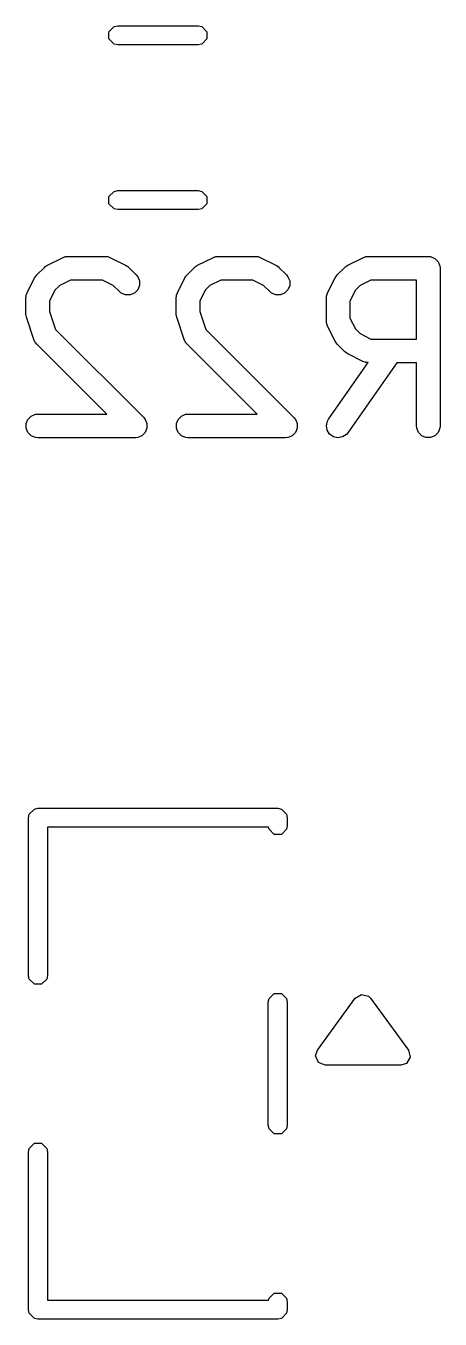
# Model space of a CAD drawing. Header units: inches. Extents: x 1.47 to 5.17, y -6.85 to -1.2.
# Drawn here: x 2.2111 to 2.3145, y -4.9063 to -4.5834 of the extents above; entities that cross this region are included whole.
import ezdxf

# ---------------------------------------------------------------- set-up
doc = ezdxf.new("R2010")
doc.units = ezdxf.units.IN
doc.header["$MEASUREMENT"] = 0
doc.layers.add('B.Silkscreen', color=31, linetype='CONTINUOUS', true_color=0xe8b2a7)

msp = doc.modelspace()

# ---------------------------------------------------------------- linework, layer by layer
at = {"layer": 'B.Silkscreen', "linetype": 'CONTINUOUS'}
for p, q in [((2.23188, -4.58482), (2.23316, -4.58355)), ((2.23188, -4.58663), (2.23188, -4.58482)), ((2.23316, -4.58355), (2.23407, -4.58337)), ((2.23407, -4.58337), (2.25412, -4.58337)), ((2.25412, -4.58337), (2.25503, -4.58355)), ((2.25503, -4.58355), (2.25631, -4.58482)), ((2.25631, -4.58482), (2.25631, -4.58663)), ((2.23316, -4.58791), (2.23188, -4.58663)), ((2.23407, -4.58809), (2.23316, -4.58791)), ((2.25412, -4.58809), (2.23407, -4.58809)), ((2.25503, -4.58791), (2.25412, -4.58809)), ((2.25631, -4.58663), (2.25503, -4.58791)), ((2.23188, -4.62597), (2.23316, -4.62469)), ((2.23188, -4.62777), (2.23188, -4.62597)), ((2.23316, -4.62469), (2.23407, -4.62451)), ((2.23407, -4.62451), (2.25412, -4.62451)), ((2.25412, -4.62451), (2.25503, -4.62469)), ((2.25503, -4.62469), (2.25631, -4.62597)), ((2.25631, -4.62597), (2.25631, -4.62777)), ((2.23316, -4.62905), (2.23188, -4.62777)), ((2.23407, -4.62923), (2.23316, -4.62905)), ((2.25412, -4.62923), (2.23407, -4.62923)), ((2.25503, -4.62905), (2.25412, -4.62923)), ((2.25631, -4.62777), (2.25503, -4.62905)), ((2.21389, -4.64555), (2.21576, -4.64368)), ((2.21576, -4.64368), (2.21599, -4.64349)), ((2.21599, -4.64349), (2.21604, -4.64343)), ((2.21604, -4.64343), (2.21613, -4.64338)), ((2.21613, -4.64338), (2.21621, -4.64331)), ((2.21621, -4.64331), (2.21628, -4.64328)), ((2.21628, -4.64328), (2.21653, -4.64312)), ((2.21653, -4.64312), (2.22028, -4.64125)), ((2.22028, -4.64125), (2.22082, -4.64104)), ((2.22082, -4.64104), (2.22092, -4.64104)), ((2.22092, -4.64104), (2.22102, -4.64099)), ((2.22102, -4.64099), (2.2216, -4.64094)), ((2.2216, -4.64094), (2.23097, -4.64094)), ((2.23097, -4.64094), (2.23155, -4.64099)), ((2.23155, -4.64099), (2.23165, -4.64104)), ((2.23165, -4.64104), (2.23175, -4.64104)), ((2.23175, -4.64104), (2.23229, -4.64125)), ((2.23229, -4.64125), (2.23604, -4.64312)), ((2.23604, -4.64312), (2.23629, -4.64328)), ((2.23629, -4.64328), (2.23636, -4.64331)), ((2.23636, -4.64331), (2.23644, -4.64338)), ((2.23644, -4.64338), (2.23653, -4.64343)), ((2.23653, -4.64343), (2.23658, -4.64349)), ((2.23658, -4.64349), (2.23681, -4.64368)), ((2.23681, -4.64368), (2.23868, -4.64555)), ((2.25138, -4.64555), (2.25326, -4.64368)), ((2.25326, -4.64368), (2.25348, -4.64349)), ((2.25348, -4.64349), (2.25353, -4.64343)), ((2.25353, -4.64343), (2.25362, -4.64338)), ((2.25362, -4.64338), (2.2537, -4.64331)), ((2.2537, -4.64331), (2.25377, -4.64328)), ((2.25377, -4.64328), (2.25402, -4.64312)), ((2.25402, -4.64312), (2.25777, -4.64125)), ((2.25777, -4.64125), (2.25831, -4.64104)), ((2.25831, -4.64104), (2.25842, -4.64104)), ((2.25842, -4.64104), (2.25852, -4.64099)), ((2.25852, -4.64099), (2.25909, -4.64094)), ((2.25909, -4.64094), (2.26847, -4.64094)), ((2.26847, -4.64094), (2.26904, -4.64099)), ((2.26904, -4.64099), (2.26914, -4.64104)), ((2.26914, -4.64104), (2.26925, -4.64104)), ((2.26925, -4.64104), (2.26979, -4.64125)), ((2.26979, -4.64125), (2.27354, -4.64312)), ((2.27354, -4.64312), (2.27378, -4.64328)), ((2.27378, -4.64328), (2.27386, -4.64331)), ((2.27386, -4.64331), (2.27394, -4.64338)), ((2.27394, -4.64338), (2.27403, -4.64343)), ((2.27403, -4.64343), (2.27408, -4.64349)), ((2.27408, -4.64349), (2.2743, -4.64368)), ((2.2743, -4.64368), (2.27618, -4.64555)), ((2.28888, -4.64555), (2.29075, -4.64368)), ((2.29075, -4.64368), (2.29098, -4.64349)), ((2.29098, -4.64349), (2.29103, -4.64343)), ((2.29103, -4.64343), (2.29112, -4.64338)), ((2.29112, -4.64338), (2.2912, -4.64331)), ((2.2912, -4.64331), (2.29127, -4.64328)), ((2.29127, -4.64328), (2.29152, -4.64312)), ((2.29152, -4.64312), (2.29527, -4.64125)), ((2.29527, -4.64125), (2.29581, -4.64104)), ((2.29581, -4.64104), (2.29591, -4.64104)), ((2.29591, -4.64104), (2.29601, -4.64099)), ((2.29601, -4.64099), (2.29659, -4.64094)), ((2.29659, -4.64094), (2.31159, -4.64094)), ((2.31159, -4.64094), (2.31216, -4.64099)), ((2.31216, -4.64099), (2.31323, -4.64144)), ((2.31323, -4.64144), (2.31404, -4.64225)), ((2.31404, -4.64225), (2.31448, -4.64331)), ((2.31448, -4.64331), (2.31454, -4.64389)), ((2.21146, -4.65007), (2.21333, -4.64632)), ((2.21333, -4.64632), (2.21349, -4.64607)), ((2.21349, -4.64607), (2.21352, -4.646)), ((2.21352, -4.646), (2.21358, -4.64592)), ((2.21358, -4.64592), (2.21364, -4.64583)), ((2.21364, -4.64583), (2.2137, -4.64578)), ((2.2137, -4.64578), (2.21389, -4.64555)), ((2.22229, -4.64684), (2.2196, -4.64819)), ((2.23027, -4.64684), (2.22229, -4.64684)), ((2.23297, -4.64819), (2.23027, -4.64684)), ((2.23868, -4.64555), (2.23905, -4.646)), ((2.23905, -4.646), (2.23949, -4.64706)), ((2.24895, -4.65007), (2.25083, -4.64632)), ((2.25083, -4.64632), (2.25098, -4.64607)), ((2.25098, -4.64607), (2.25101, -4.646)), ((2.25101, -4.646), (2.25108, -4.64592)), ((2.25108, -4.64592), (2.25114, -4.64583)), ((2.25114, -4.64583), (2.25119, -4.64578)), ((2.25119, -4.64578), (2.25138, -4.64555)), ((2.25979, -4.64684), (2.25709, -4.64819)), ((2.26777, -4.64684), (2.25979, -4.64684)), ((2.27047, -4.64819), (2.26777, -4.64684)), ((2.27618, -4.64555), (2.27655, -4.646)), ((2.27655, -4.646), (2.27699, -4.64706)), ((2.28645, -4.65007), (2.28832, -4.64632)), ((2.28832, -4.64632), (2.28848, -4.64607)), ((2.28848, -4.64607), (2.28851, -4.646)), ((2.28851, -4.646), (2.28857, -4.64592)), ((2.28857, -4.64592), (2.28863, -4.64583)), ((2.28863, -4.64583), (2.28869, -4.64578)), ((2.28869, -4.64578), (2.28888, -4.64555)), ((2.29728, -4.64684), (2.29459, -4.64819)), ((2.30863, -4.64684), (2.29728, -4.64684)), ((2.30863, -4.66156), (2.30863, -4.64684)), ((2.31454, -4.64389), (2.31454, -4.68326)), ((2.21125, -4.65061), (2.21146, -4.65007)), ((2.2184, -4.64939), (2.21705, -4.65209)), ((2.2196, -4.64819), (2.2184, -4.64939)), ((2.23451, -4.64973), (2.23297, -4.64819)), ((2.23495, -4.6501), (2.23451, -4.64973)), ((2.23602, -4.65054), (2.23495, -4.6501)), ((2.23824, -4.6501), (2.23717, -4.65054)), ((2.23905, -4.64928), (2.23824, -4.6501)), ((2.23949, -4.64822), (2.23905, -4.64928)), ((2.23949, -4.64706), (2.23949, -4.64822)), ((2.24875, -4.65061), (2.24895, -4.65007)), ((2.2559, -4.64939), (2.25455, -4.65209)), ((2.25709, -4.64819), (2.2559, -4.64939)), ((2.272, -4.64973), (2.27047, -4.64819)), ((2.27245, -4.6501), (2.272, -4.64973)), ((2.27351, -4.65054), (2.27245, -4.6501)), ((2.27573, -4.6501), (2.27467, -4.65054)), ((2.27655, -4.64928), (2.27573, -4.6501)), ((2.27699, -4.64822), (2.27655, -4.64928)), ((2.27699, -4.64706), (2.27699, -4.64822)), ((2.28624, -4.65061), (2.28645, -4.65007)), ((2.29339, -4.64939), (2.29204, -4.65209)), ((2.29459, -4.64819), (2.29339, -4.64939)), ((2.21115, -4.65139), (2.2112, -4.65081)), ((2.21115, -4.65514), (2.21115, -4.65139)), ((2.2112, -4.65081), (2.21124, -4.65072)), ((2.21124, -4.65072), (2.21125, -4.65061)), ((2.21705, -4.65209), (2.21705, -4.65466)), ((2.23717, -4.65054), (2.23602, -4.65054)), ((2.24864, -4.65139), (2.2487, -4.65081)), ((2.24864, -4.65514), (2.24864, -4.65139)), ((2.2487, -4.65081), (2.24874, -4.65072)), ((2.24874, -4.65072), (2.24875, -4.65061)), ((2.25455, -4.65209), (2.25455, -4.65466)), ((2.27467, -4.65054), (2.27351, -4.65054)), ((2.28614, -4.65139), (2.28619, -4.65081)), ((2.28614, -4.65701), (2.28614, -4.65139)), ((2.28619, -4.65081), (2.28623, -4.65072)), ((2.28623, -4.65072), (2.28624, -4.65061)), ((2.29204, -4.65209), (2.29204, -4.65632)), ((2.21117, -4.65543), (2.21115, -4.65514)), ((2.21117, -4.65551), (2.21117, -4.65543)), ((2.21119, -4.65561), (2.21117, -4.65551)), ((2.2112, -4.65572), (2.21119, -4.65561)), ((2.21123, -4.65579), (2.2112, -4.65572)), ((2.2113, -4.65607), (2.21123, -4.65579)), ((2.21317, -4.6617), (2.2113, -4.65607)), ((2.21705, -4.65466), (2.21855, -4.65917)), ((2.24867, -4.65543), (2.24864, -4.65514)), ((2.24866, -4.65551), (2.24867, -4.65543)), ((2.24869, -4.65561), (2.24866, -4.65551)), ((2.2487, -4.65572), (2.24869, -4.65561)), ((2.24873, -4.65579), (2.2487, -4.65572)), ((2.24879, -4.65607), (2.24873, -4.65579)), ((2.25067, -4.6617), (2.24879, -4.65607)), ((2.25455, -4.65466), (2.25605, -4.65917)), ((2.29204, -4.65632), (2.29339, -4.65901)), ((2.21855, -4.65917), (2.24056, -4.68117)), ((2.25605, -4.65917), (2.27805, -4.68117)), ((2.28619, -4.65759), (2.28614, -4.65701)), ((2.28623, -4.65769), (2.28619, -4.65759)), ((2.28624, -4.65779), (2.28623, -4.65769)), ((2.28645, -4.65833), (2.28624, -4.65779)), ((2.28832, -4.66208), (2.28645, -4.65833)), ((2.29339, -4.65901), (2.29459, -4.66021)), ((2.21341, -4.66223), (2.21317, -4.6617)), ((2.21348, -4.66231), (2.21341, -4.66223)), ((2.21352, -4.6624), (2.21348, -4.66231)), ((2.21389, -4.66285), (2.21352, -4.6624)), ((2.23134, -4.68031), (2.21389, -4.66285)), ((2.2509, -4.66223), (2.25067, -4.6617)), ((2.25097, -4.66231), (2.2509, -4.66223)), ((2.25101, -4.6624), (2.25097, -4.66231)), ((2.25138, -4.66285), (2.25101, -4.6624)), ((2.26884, -4.68031), (2.25138, -4.66285)), ((2.28848, -4.66233), (2.28832, -4.66208)), ((2.28851, -4.6624), (2.28848, -4.66233)), ((2.28857, -4.66248), (2.28851, -4.6624)), ((2.28863, -4.66257), (2.28857, -4.66248)), ((2.28869, -4.66262), (2.28863, -4.66257)), ((2.28888, -4.66285), (2.28869, -4.66262)), ((2.29075, -4.66473), (2.28888, -4.66285)), ((2.29459, -4.66021), (2.29728, -4.66156)), ((2.29728, -4.66156), (2.30863, -4.66156)), ((2.29098, -4.66491), (2.29075, -4.66473)), ((2.29103, -4.66497), (2.29098, -4.66491)), ((2.29112, -4.66503), (2.29103, -4.66497)), ((2.2912, -4.66509), (2.29112, -4.66503)), ((2.29127, -4.66512), (2.2912, -4.66509)), ((2.29152, -4.66528), (2.29127, -4.66512)), ((2.29527, -4.66715), (2.29152, -4.66528)), ((2.28667, -4.68157), (2.29654, -4.66746)), ((2.30375, -4.66747), (2.29151, -4.68495)), ((2.29581, -4.66736), (2.29527, -4.66715)), ((2.29591, -4.66737), (2.29581, -4.66736)), ((2.29601, -4.66741), (2.29591, -4.66737)), ((2.29654, -4.66746), (2.29601, -4.66741)), ((2.30863, -4.66747), (2.30375, -4.66747)), ((2.30863, -4.68326), (2.30863, -4.66747)), ((2.2112, -4.68268), (2.21164, -4.68162)), ((2.21164, -4.68162), (2.21246, -4.68081)), ((2.21246, -4.68081), (2.21352, -4.68036)), ((2.21352, -4.68036), (2.2141, -4.68031)), ((2.2141, -4.68031), (2.23134, -4.68031)), ((2.24056, -4.68117), (2.24093, -4.68162)), ((2.24093, -4.68162), (2.24137, -4.68268)), ((2.2487, -4.68268), (2.24914, -4.68162)), ((2.24914, -4.68162), (2.24995, -4.68081)), ((2.24995, -4.68081), (2.25102, -4.68036)), ((2.25102, -4.68036), (2.25159, -4.68031)), ((2.25159, -4.68031), (2.26884, -4.68031)), ((2.27805, -4.68117), (2.27842, -4.68162)), ((2.27842, -4.68162), (2.27886, -4.68268)), ((2.28614, -4.6832), (2.28639, -4.68207)), ((2.28639, -4.68207), (2.28667, -4.68157)), ((2.2112, -4.68384), (2.2112, -4.68268)), ((2.21164, -4.6849), (2.2112, -4.68384)), ((2.21246, -4.68572), (2.21164, -4.6849)), ((2.21352, -4.68616), (2.21246, -4.68572)), ((2.24011, -4.68572), (2.23951, -4.68596)), ((2.24093, -4.6849), (2.24011, -4.68572)), ((2.24137, -4.68384), (2.24093, -4.6849)), ((2.24137, -4.68268), (2.24137, -4.68384)), ((2.2487, -4.68384), (2.2487, -4.68268)), ((2.24914, -4.6849), (2.2487, -4.68384)), ((2.24995, -4.68572), (2.24914, -4.6849)), ((2.25102, -4.68616), (2.24995, -4.68572)), ((2.27761, -4.68572), (2.27701, -4.68596)), ((2.27842, -4.6849), (2.27761, -4.68572)), ((2.27886, -4.68384), (2.27842, -4.6849)), ((2.27886, -4.68268), (2.27886, -4.68384)), ((2.28634, -4.68433), (2.28614, -4.6832)), ((2.28696, -4.6853), (2.28634, -4.68433)), ((2.2879, -4.68596), (2.28696, -4.6853)), ((2.29113, -4.68539), (2.29016, -4.68601)), ((2.29151, -4.68495), (2.29113, -4.68539)), ((2.30869, -4.68384), (2.30863, -4.68326)), ((2.30913, -4.6849), (2.30869, -4.68384)), ((2.30995, -4.68572), (2.30913, -4.6849)), ((2.31101, -4.68616), (2.30995, -4.68572)), ((2.31323, -4.68572), (2.31216, -4.68616)), ((2.31404, -4.6849), (2.31323, -4.68572)), ((2.31448, -4.68384), (2.31404, -4.6849)), ((2.31454, -4.68326), (2.31448, -4.68384)), ((2.2141, -4.68621), (2.21352, -4.68616)), ((2.23847, -4.68621), (2.2141, -4.68621)), ((2.23905, -4.68616), (2.23847, -4.68621)), ((2.23951, -4.68596), (2.23905, -4.68616)), ((2.25159, -4.68621), (2.25102, -4.68616)), ((2.27597, -4.68621), (2.25159, -4.68621)), ((2.27654, -4.68616), (2.27597, -4.68621)), ((2.27701, -4.68596), (2.27654, -4.68616)), ((2.28902, -4.68621), (2.2879, -4.68596)), ((2.29016, -4.68601), (2.28902, -4.68621)), ((2.31216, -4.68616), (2.31101, -4.68616)), ((2.21199, -4.7802), (2.21327, -4.77892)), ((2.21327, -4.77892), (2.21417, -4.77874)), ((2.21417, -4.77874), (2.27402, -4.77874)), ((2.27402, -4.77874), (2.27492, -4.77892)), ((2.27492, -4.77892), (2.2762, -4.7802)), ((2.21181, -4.7811), (2.21199, -4.7802)), ((2.21181, -4.82047), (2.21181, -4.7811)), ((2.2762, -4.7802), (2.27638, -4.7811)), ((2.27638, -4.7811), (2.27638, -4.78307)), ((2.27173, -4.78346), (2.21654, -4.78346)), ((2.21654, -4.78346), (2.21654, -4.82047)), ((2.27183, -4.78397), (2.27173, -4.78346)), ((2.27311, -4.78525), (2.27183, -4.78397)), ((2.27492, -4.78525), (2.27311, -4.78525)), ((2.2762, -4.78397), (2.27492, -4.78525)), ((2.27638, -4.78307), (2.2762, -4.78397)), ((2.21199, -4.82138), (2.21181, -4.82047)), ((2.21327, -4.82265), (2.21199, -4.82138)), ((2.21636, -4.82138), (2.21508, -4.82265)), ((2.21654, -4.82047), (2.21636, -4.82138)), ((2.21508, -4.82265), (2.21327, -4.82265)), ((2.27165, -4.82717), (2.27183, -4.82626)), ((2.27165, -4.85787), (2.27165, -4.82717)), ((2.27183, -4.82626), (2.27311, -4.82498)), ((2.27311, -4.82498), (2.27492, -4.82498)), ((2.27492, -4.82498), (2.2762, -4.82626)), ((2.2762, -4.82626), (2.27638, -4.82717)), ((2.27638, -4.82717), (2.27638, -4.85787)), ((2.28392, -4.83916), (2.29337, -4.82617)), ((2.29337, -4.82617), (2.29491, -4.82523)), ((2.29491, -4.82523), (2.29666, -4.82565)), ((2.29666, -4.82565), (2.29719, -4.82617)), ((2.29719, -4.82617), (2.30663, -4.83916)), ((2.28346, -4.84055), (2.28392, -4.83916)), ((2.28416, -4.84222), (2.28346, -4.84055)), ((2.30663, -4.83916), (2.30706, -4.84092)), ((2.28583, -4.84291), (2.28416, -4.84222)), ((2.30472, -4.84291), (2.28583, -4.84291)), ((2.30611, -4.84246), (2.30472, -4.84291)), ((2.30706, -4.84092), (2.30611, -4.84246)), ((2.27183, -4.85878), (2.27165, -4.85787)), ((2.27311, -4.86006), (2.27183, -4.85878)), ((2.27492, -4.86006), (2.27311, -4.86006)), ((2.2762, -4.85878), (2.27492, -4.86006)), ((2.27638, -4.85787), (2.2762, -4.85878)), ((2.21199, -4.86366), (2.21327, -4.86238)), ((2.21327, -4.86238), (2.21508, -4.86238)), ((2.21508, -4.86238), (2.21636, -4.86366)), ((2.21181, -4.86457), (2.21199, -4.86366)), ((2.21181, -4.90394), (2.21181, -4.86457)), ((2.21636, -4.86366), (2.21654, -4.86457)), ((2.21654, -4.86457), (2.21654, -4.90157)), ((2.21654, -4.90157), (2.27173, -4.90157)), ((2.27173, -4.90157), (2.27183, -4.90106)), ((2.27183, -4.90106), (2.27311, -4.89979)), ((2.27311, -4.89979), (2.27492, -4.89979)), ((2.27492, -4.89979), (2.2762, -4.90106)), ((2.2762, -4.90106), (2.27638, -4.90197)), ((2.27638, -4.90197), (2.27638, -4.90394)), ((2.21199, -4.90484), (2.21181, -4.90394)), ((2.21327, -4.90612), (2.21199, -4.90484)), ((2.2762, -4.90484), (2.27492, -4.90612)), ((2.27638, -4.90394), (2.2762, -4.90484)), ((2.21417, -4.9063), (2.21327, -4.90612)), ((2.27402, -4.9063), (2.21417, -4.9063)), ((2.27492, -4.90612), (2.27402, -4.9063))]:
    msp.add_line(p, q, dxfattribs=at)

doc.saveas('drawing.dxf')
